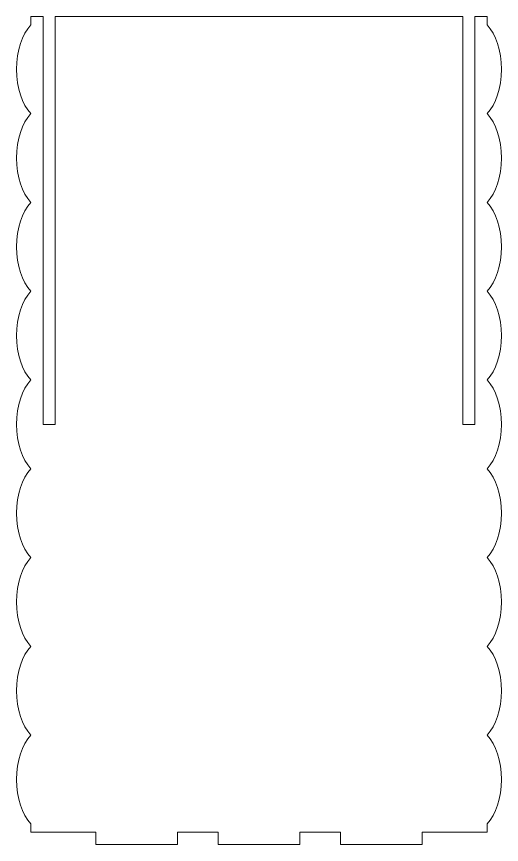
# Model space of a CAD drawing. Header units: millimetres. Extents: x 163 to 1278, y -605 to 37.
# Drawn here: x 244 to 363, y -165.8 to 37.2 of the extents above; entities that cross this region are included whole.
import ezdxf

# ---------------------------------------------------------------- set-up
doc = ezdxf.new("R2010")
doc.units = ezdxf.units.MM
doc.header["$MEASUREMENT"] = 0
doc.layers.add('Layer 1', color=7, linetype='Continuous')

msp = doc.modelspace()

# ---------------------------------------------------------------- linework, layer by layer
at = {"layer": 'Layer 1', "color": 250, "lineweight": 20}
msp.add_open_spline([(247.5461, 37.2217), (247.5461, 37.2217), (250.5461, 37.2217), (250.5461, 37.2217), (250.5461, 37.2217), (250.5461, 37.2217), (250.5461, -62.7784), (250.5461, -62.7784), (250.5461, -62.7784), (250.5461, -62.7784), (253.546, -62.7784), (253.546, -62.7784), (253.546, -62.7784), (253.546, -62.7784), (253.546, 37.2217), (253.546, 37.2217), (253.546, 37.2217), (253.546, 37.2217), (353.546, 37.2217), (353.546, 37.2217), (353.546, 37.2217), (353.546, 37.2217), (353.546, -62.7784), (353.546, -62.7784), (353.546, -62.7784), (353.546, -62.7784), (356.546, -62.7784), (356.546, -62.7784), (356.546, -62.7784), (356.546, -62.7784), (356.546, 37.2217), (356.546, 37.2217), (356.546, 37.2217), (356.546, 37.2217), (359.546, 37.2217), (359.546, 37.2217), (359.546, 37.2217), (359.546, 37.2217), (359.546, 35.1847), (359.546, 35.1847), (359.546, 35.1847), (361.6489, 32.8875), (363.0423, 28.8708), (363.0423, 24.2999), (363.0423, 24.2999), (363.0423, 19.7289), (361.6489, 15.7123), (359.546, 13.4151), (359.546, 13.4151), (361.6489, 11.1179), (363.0423, 7.1013), (363.0423, 2.5303), (363.0423, 2.5303), (363.0423, -2.0406), (361.6489, -6.0572), (359.546, -8.3544), (359.546, -8.3544), (361.6489, -10.6516), (363.0423, -14.6683), (363.0423, -19.2392), (363.0423, -19.2392), (363.0423, -23.8102), (361.6489, -27.8268), (359.546, -30.124), (359.546, -30.124), (361.6489, -32.4212), (363.0423, -36.4378), (363.0423, -41.0088), (363.0423, -41.0088), (363.0423, -45.5798), (361.6489, -49.5964), (359.546, -51.8936), (359.546, -51.8936), (361.6489, -54.1908), (363.0423, -58.2074), (363.0423, -62.7784), (363.0423, -62.7784), (363.0423, -67.3494), (361.6489, -71.366), (359.546, -73.6632), (359.546, -73.6632), (361.6489, -75.9604), (363.0423, -79.977), (363.0423, -84.548), (363.0423, -84.548), (363.0423, -89.1189), (361.6489, -93.1356), (359.546, -95.4328), (359.546, -95.4328), (361.6489, -97.73), (363.0423, -101.7466), (363.0423, -106.3175), (363.0423, -106.3175), (363.0423, -110.8885), (361.6489, -114.9051), (359.546, -117.2023), (359.546, -117.2023), (361.6489, -119.4995), (363.0423, -123.5161), (363.0423, -128.0871), (363.0423, -128.0871), (363.0423, -132.6581), (361.6489, -136.6747), (359.546, -138.9719), (359.546, -138.9719), (361.6489, -141.2691), (363.0423, -145.2857), (363.0423, -149.8567), (363.0423, -149.8567), (363.0423, -154.4275), (361.6489, -158.4442), (359.546, -160.7414), (359.546, -160.7414), (359.546, -160.7414), (359.546, -162.7784), (359.546, -162.7784), (359.546, -162.7784), (359.546, -162.7784), (355.4557, -162.7784), (355.4557, -162.7784), (355.4557, -162.7784), (355.4557, -162.7784), (343.546, -162.7784), (343.546, -162.7784), (343.546, -162.7784), (343.546, -162.7784), (343.546, -165.7784), (343.546, -165.7784), (343.546, -165.7784), (343.546, -165.7784), (323.546, -165.7784), (323.546, -165.7784), (323.546, -165.7784), (323.546, -165.7784), (323.546, -162.7784), (323.546, -162.7784), (323.546, -162.7784), (323.546, -162.7784), (313.546, -162.7784), (313.546, -162.7784), (313.546, -162.7784), (313.546, -162.7784), (313.546, -165.7784), (313.546, -165.7784), (313.546, -165.7784), (313.546, -165.7784), (293.546, -165.7784), (293.546, -165.7784), (293.546, -165.7784), (293.546, -165.7784), (293.546, -162.7784), (293.546, -162.7784), (293.546, -162.7784), (293.546, -162.7784), (283.546, -162.7784), (283.546, -162.7784), (283.546, -162.7784), (283.546, -162.7784), (283.546, -165.7784), (283.546, -165.7784), (283.546, -165.7784), (283.546, -165.7784), (263.546, -165.7784), (263.546, -165.7784), (263.546, -165.7784), (263.546, -165.7784), (263.546, -162.7784), (263.546, -162.7784), (263.546, -162.7784), (263.546, -162.7784), (251.6363, -162.7784), (251.6363, -162.7784), (251.6363, -162.7784), (251.6363, -162.7784), (247.5461, -162.7784), (247.5461, -162.7784), (247.5461, -162.7784), (247.5461, -162.7784), (247.5461, -160.7414), (247.5461, -160.7414), (247.5461, -160.7414), (245.4432, -158.4442), (244.0498, -154.4275), (244.0498, -149.8567), (244.0498, -149.8567), (244.0498, -145.2857), (245.4432, -141.2691), (247.5461, -138.9719), (247.5461, -138.9719), (245.4432, -136.6747), (244.0498, -132.6581), (244.0498, -128.0871), (244.0498, -128.0871), (244.0498, -123.5161), (245.4432, -119.4995), (247.5461, -117.2023), (247.5461, -117.2023), (245.4432, -114.9051), (244.0498, -110.8885), (244.0498, -106.3175), (244.0498, -106.3175), (244.0498, -101.7466), (245.4432, -97.73), (247.5461, -95.4328), (247.5461, -95.4328), (245.4432, -93.1356), (244.0498, -89.1189), (244.0498, -84.548), (244.0498, -84.548), (244.0498, -79.977), (245.4432, -75.9604), (247.5461, -73.6632), (247.5461, -73.6632), (245.4432, -71.366), (244.0498, -67.3494), (244.0498, -62.7784), (244.0498, -62.7784), (244.0498, -58.2074), (245.4432, -54.1908), (247.5461, -51.8936), (247.5461, -51.8936), (245.4432, -49.5964), (244.0498, -45.5798), (244.0498, -41.0088), (244.0498, -41.0088), (244.0498, -36.4378), (245.4432, -32.4212), (247.5461, -30.124), (247.5461, -30.124), (245.4432, -27.8268), (244.0498, -23.8102), (244.0498, -19.2392), (244.0498, -19.2392), (244.0498, -14.6683), (245.4432, -10.6516), (247.5461, -8.3544), (247.5461, -8.3544), (245.4432, -6.0572), (244.0498, -2.0406), (244.0498, 2.5303), (244.0498, 2.5303), (244.0498, 7.1013), (245.4432, 11.1179), (247.5461, 13.4151), (247.5461, 13.4151), (245.4432, 15.7123), (244.0498, 19.7289), (244.0498, 24.2999), (244.0498, 24.2999), (244.0498, 28.8708), (245.4432, 32.8875), (247.5461, 35.1847), (247.5461, 35.1847), (247.5461, 35.1847), (247.5461, 37.2217), (247.5461, 37.2217)], degree=3, knots=[0, 0, 0, 0, 0.01538462, 0.01538462, 0.01538462, 0.01538462, 0.03076923, 0.03076923, 0.03076923, 0.03076923, 0.04615385, 0.04615385, 0.04615385, 0.04615385, 0.06153846, 0.06153846, 0.06153846, 0.06153846, 0.07692308, 0.07692308, 0.07692308, 0.07692308, 0.09230769, 0.09230769, 0.09230769, 0.09230769, 0.10769231, 0.10769231, 0.10769231, 0.10769231, 0.12307692, 0.12307692, 0.12307692, 0.12307692, 0.13846154, 0.13846154, 0.13846154, 0.13846154, 0.15384615, 0.15384615, 0.15384615, 0.15384615, 0.16923077, 0.16923077, 0.16923077, 0.16923077, 0.18461538, 0.18461538, 0.18461538, 0.18461538, 0.2, 0.2, 0.2, 0.2, 0.21538462, 0.21538462, 0.21538462, 0.21538462, 0.23076923, 0.23076923, 0.23076923, 0.23076923, 0.24615385, 0.24615385, 0.24615385, 0.24615385, 0.26153846, 0.26153846, 0.26153846, 0.26153846, 0.27692308, 0.27692308, 0.27692308, 0.27692308, 0.29230769, 0.29230769, 0.29230769, 0.29230769, 0.30769231, 0.30769231, 0.30769231, 0.30769231, 0.32307692, 0.32307692, 0.32307692, 0.32307692, 0.33846154, 0.33846154, 0.33846154, 0.33846154, 0.35384615, 0.35384615, 0.35384615, 0.35384615, 0.36923077, 0.36923077, 0.36923077, 0.36923077, 0.38461538, 0.38461538, 0.38461538, 0.38461538, 0.4, 0.4, 0.4, 0.4, 0.41538462, 0.41538462, 0.41538462, 0.41538462, 0.43076923, 0.43076923, 0.43076923, 0.43076923, 0.44615385, 0.44615385, 0.44615385, 0.44615385, 0.46153846, 0.46153846, 0.46153846, 0.46153846, 0.47692308, 0.47692308, 0.47692308, 0.47692308, 0.49230769, 0.49230769, 0.49230769, 0.49230769, 0.50769231, 0.50769231, 0.50769231, 0.50769231, 0.52307692, 0.52307692, 0.52307692, 0.52307692, 0.53846154, 0.53846154, 0.53846154, 0.53846154, 0.55384615, 0.55384615, 0.55384615, 0.55384615, 0.56923077, 0.56923077, 0.56923077, 0.56923077, 0.58461538, 0.58461538, 0.58461538, 0.58461538, 0.6, 0.6, 0.6, 0.6, 0.61538462, 0.61538462, 0.61538462, 0.61538462, 0.63076923, 0.63076923, 0.63076923, 0.63076923, 0.64615385, 0.64615385, 0.64615385, 0.64615385, 0.66153846, 0.66153846, 0.66153846, 0.66153846, 0.67692308, 0.67692308, 0.67692308, 0.67692308, 0.69230769, 0.69230769, 0.69230769, 0.69230769, 0.70769231, 0.70769231, 0.70769231, 0.70769231, 0.72307692, 0.72307692, 0.72307692, 0.72307692, 0.73846154, 0.73846154, 0.73846154, 0.73846154, 0.75384615, 0.75384615, 0.75384615, 0.75384615, 0.76923077, 0.76923077, 0.76923077, 0.76923077, 0.78461538, 0.78461538, 0.78461538, 0.78461538, 0.8, 0.8, 0.8, 0.8, 0.81538462, 0.81538462, 0.81538462, 0.81538462, 0.83076923, 0.83076923, 0.83076923, 0.83076923, 0.84615385, 0.84615385, 0.84615385, 0.84615385, 0.86153846, 0.86153846, 0.86153846, 0.86153846, 0.87692308, 0.87692308, 0.87692308, 0.87692308, 0.89230769, 0.89230769, 0.89230769, 0.89230769, 0.90769231, 0.90769231, 0.90769231, 0.90769231, 0.92307692, 0.92307692, 0.92307692, 0.92307692, 0.93846154, 0.93846154, 0.93846154, 0.93846154, 0.95384615, 0.95384615, 0.95384615, 0.95384615, 0.96923077, 0.96923077, 0.96923077, 0.96923077, 1, 1, 1, 1], dxfattribs=at)

doc.saveas('drawing.dxf')
